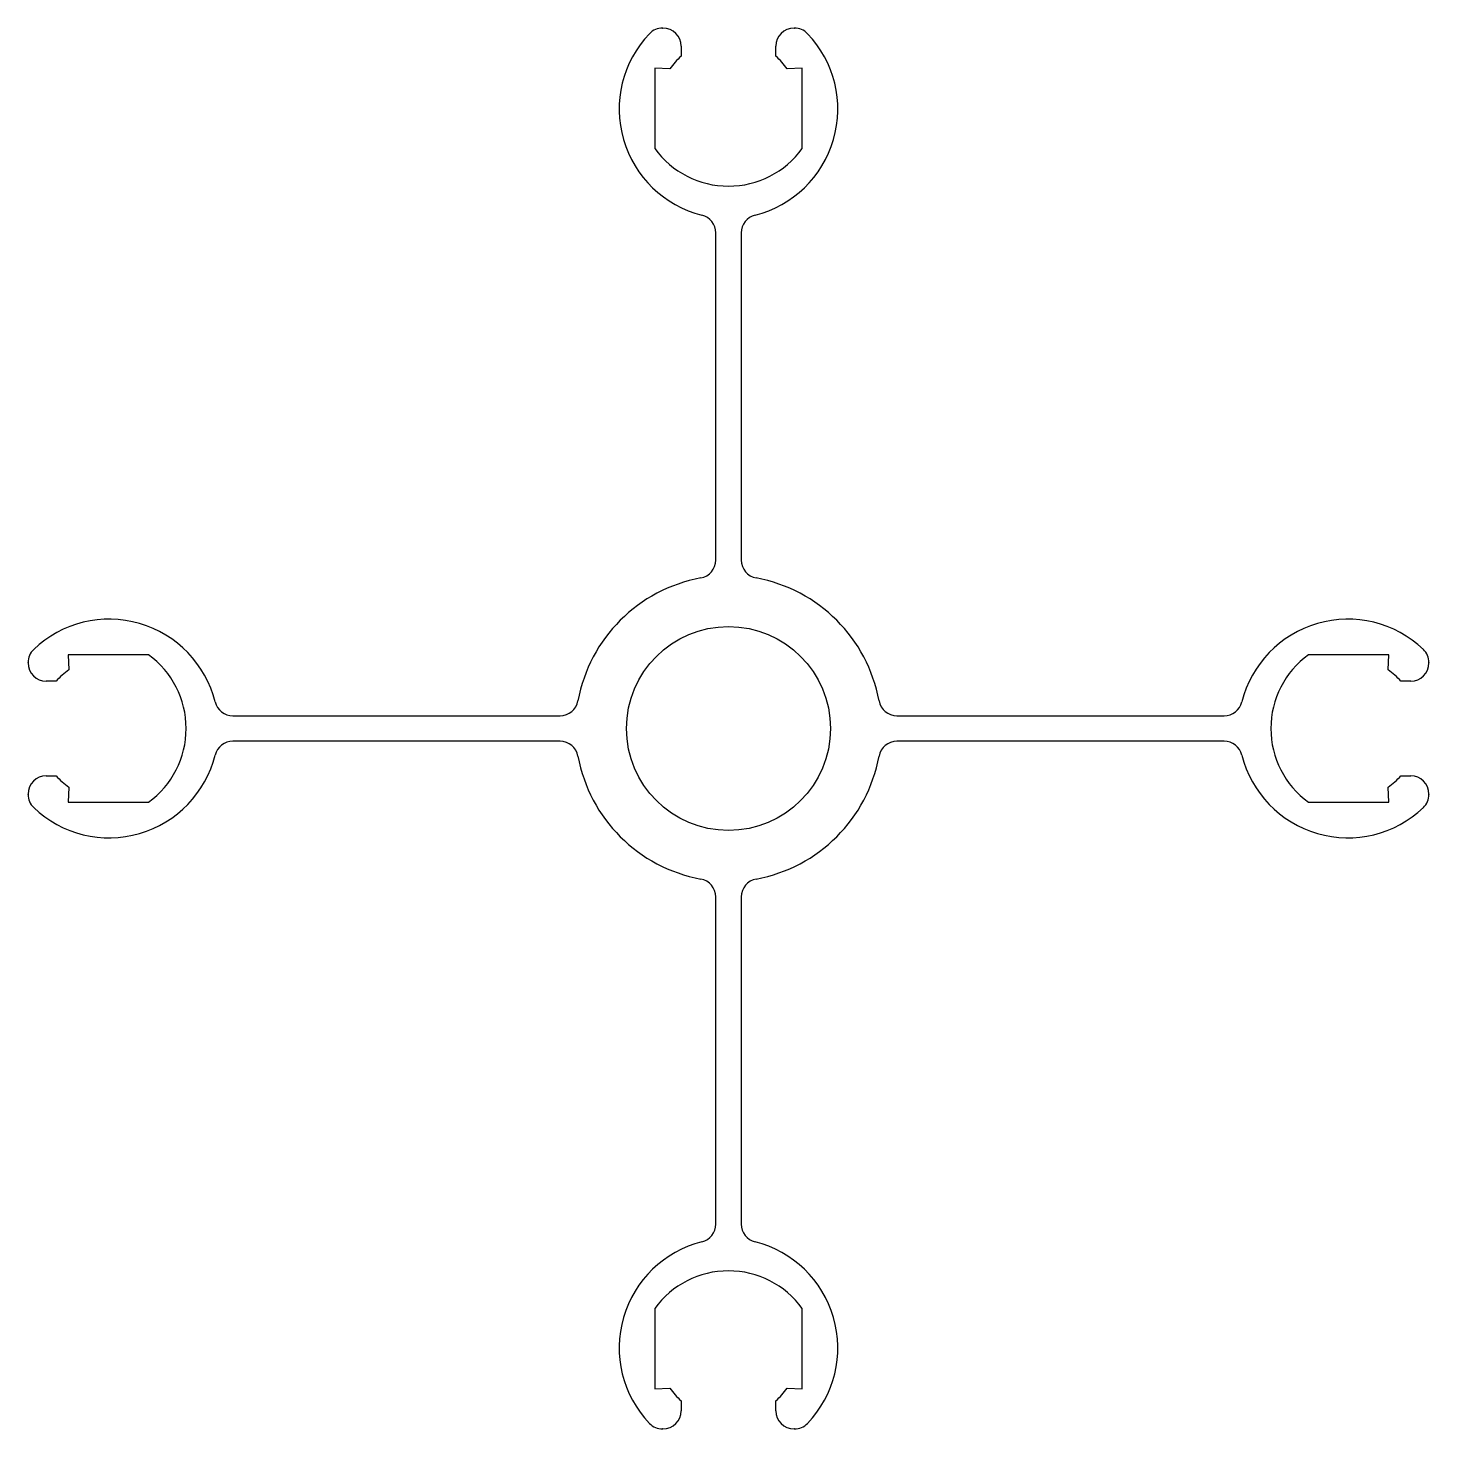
# Model space of a CAD drawing. Extents: x 1124.1 to 1201, y 430.3 to 507.2.
import ezdxf

# ---------------------------------------------------------------- set-up
doc = ezdxf.new("R2010")
doc.units = 0
doc.layers.get('0').update_dxf_attribs({"linetype": 'CONTINUOUS'})

msp = doc.modelspace()

# ---------------------------------------------------------------- linework, layer by layer
for p, q in [((1158.897, 507.237), (1158.916, 507.237)), ((1166.116, 507.237), (1166.135, 507.237)), ((1159.916, 506.237), (1159.916, 505.694)), ((1165.116, 505.694), (1165.116, 506.237)), ((1159.303, 504.998), (1158.466, 505.027)), ((1158.466, 505.027), (1158.466, 500.625)), ((1166.566, 505.027), (1165.729, 504.998)), ((1166.566, 500.625), (1166.566, 505.027)), ((1161.816, 478.032), (1161.816, 495.997)), ((1163.216, 495.997), (1163.216, 478.032)), ((1124.066, 472.387), (1124.066, 472.406)), ((1130.678, 472.837), (1126.276, 472.837)), ((1126.276, 472.837), (1126.305, 472)), ((1198.756, 472.837), (1194.354, 472.837)), ((1198.727, 472), (1198.756, 472.837)), ((1200.966, 472.406), (1200.966, 472.387)), ((1125.609, 471.387), (1125.066, 471.387)), ((1199.966, 471.387), (1199.423, 471.387)), ((1135.306, 469.487), (1153.271, 469.487)), ((1171.761, 469.487), (1189.725, 469.487)), ((1153.271, 468.087), (1135.306, 468.087)), ((1189.725, 468.087), (1171.761, 468.087)), ((1125.066, 466.187), (1125.609, 466.187)), ((1199.423, 466.187), (1199.966, 466.187)), ((1126.305, 465.574), (1126.276, 464.737)), ((1198.756, 464.737), (1198.727, 465.574)), ((1124.066, 465.168), (1124.066, 465.187)), ((1126.276, 464.737), (1130.678, 464.737)), ((1194.354, 464.737), (1198.756, 464.737)), ((1200.966, 465.187), (1200.966, 465.168)), ((1161.816, 441.577), (1161.816, 459.542)), ((1163.216, 459.542), (1163.216, 441.577)), ((1158.466, 436.949), (1158.466, 432.547)), ((1166.566, 432.547), (1166.566, 436.949)), ((1158.466, 432.547), (1159.303, 432.576)), ((1165.729, 432.576), (1166.566, 432.547)), ((1159.916, 431.88), (1159.916, 431.337)), ((1165.116, 431.337), (1165.116, 431.88)), ((1158.916, 430.337), (1158.897, 430.337)), ((1166.135, 430.337), (1166.116, 430.337))]:
    msp.add_line(p, q)
msp.add_circle((1162.516, 468.787), 5.6)
for centre, radius, start, end in [((1162.516, 502.787), 6, 136.36989, 255.94477), ((1158.897, 506.237), 1, 90, 136.36989), ((1158.916, 506.237), 1, 0, 90), ((1162.516, 502.787), 6, 284.05523, 43.63011), ((1166.116, 506.237), 1, 90, 180), ((1166.135, 506.237), 1, 43.63011, 90), ((1162.516, 502.787), 3.9, 131.81031, 145.46822), ((1162.516, 502.787), 3.9, 34.53178, 48.18969), ((1162.516, 503.557), 5, 215.90407, 324.09593), ((1160.816, 495.997), 1, 0, 75.94477), ((1164.216, 495.997), 1, 104.05523, 180), ((1160.816, 478.032), 1, 280.41934, 360), ((1164.216, 478.032), 1, 180, 259.58066), ((1162.516, 468.787), 8.4, 100.41934, 169.58066), ((1162.516, 468.787), 8.4, 10.41934, 79.58066), ((1128.516, 468.787), 6, 14.05523, 133.63011), ((1196.516, 468.787), 6, 46.36989, 165.94477), ((1125.066, 472.406), 1, 133.63011, 180), ((1199.966, 472.406), 1, 360, 46.36989), ((1125.066, 472.387), 1, 180, 270), ((1127.746, 468.787), 5, 305.90407, 54.09593), ((1197.286, 468.787), 5, 125.90407, 234.09593), ((1199.966, 472.387), 1, 270, 360), ((1128.516, 468.787), 3.9, 124.53178, 138.18969), ((1196.516, 468.787), 3.9, 41.81031, 55.46822), ((1135.306, 470.487), 1, 194.05523, 270), ((1153.271, 470.487), 1, 270, 349.58066), ((1171.761, 470.487), 1, 190.41934, 270), ((1189.725, 470.487), 1, 270, 345.94477), ((1135.306, 467.087), 1, 90, 165.94477), ((1153.271, 467.087), 1, 10.41934, 90), ((1171.761, 467.087), 1, 90, 169.58066), ((1189.725, 467.087), 1, 14.05523, 90), ((1128.516, 468.787), 6, 226.36989, 345.94477), ((1162.516, 468.787), 8.4, 190.41934, 259.58066), ((1162.516, 468.787), 8.4, 280.41934, 349.58066), ((1196.516, 468.787), 6, 194.05523, 313.63011), ((1125.066, 465.187), 1, 90, 180), ((1128.516, 468.787), 3.9, 221.81031, 235.46822), ((1196.516, 468.787), 3.9, 304.53178, 318.18969), ((1199.966, 465.187), 1, 360, 90), ((1125.066, 465.168), 1, 180, 226.36989), ((1199.966, 465.168), 1, 313.63011, 0), ((1160.816, 459.542), 1, 0, 79.58066), ((1164.216, 459.542), 1, 100.41934, 180), ((1160.816, 441.577), 1, 284.05523, 0), ((1164.216, 441.577), 1, 180, 255.94477), ((1162.516, 434.787), 6, 104.05523, 223.63011), ((1162.516, 434.787), 6, 316.36989, 75.94477), ((1162.516, 434.017), 5, 35.90407, 144.09593), ((1162.516, 434.787), 3.9, 214.53178, 228.18969), ((1162.516, 434.787), 3.9, 311.81031, 325.46822), ((1158.897, 431.337), 1, 223.63011, 270), ((1158.916, 431.337), 1, 270, 0), ((1166.116, 431.337), 1, 180, 270), ((1166.135, 431.337), 1, 270, 316.36989)]:
    msp.add_arc(centre, radius, start, end)

doc.saveas('drawing.dxf')
